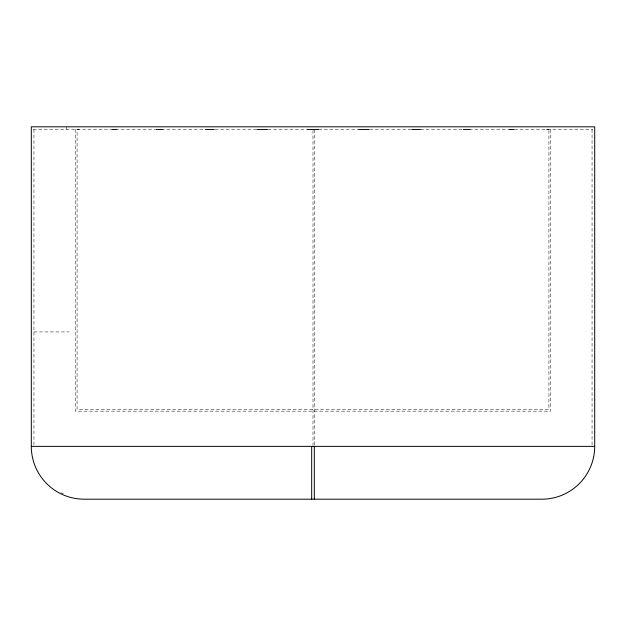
<?xml version="1.0" encoding="UTF-8"?>
<svg xmlns="http://www.w3.org/2000/svg" width="626" height="626" viewBox="0 0 626 626"><rect width="100%" height="100%" fill="white"/><g stroke="black" fill="none" stroke-linecap="round" stroke-linejoin="round"><path stroke-width="0.47" stroke-dasharray="3.13 2.35" d="M33.178 129.457L111.436 129.457M115.536 129.457L155.013 129.457M161.344 129.457L205.477 129.457M215.086 129.457L256.269 129.457M267.967 129.457L307.217 129.457M318.783 129.457L357.915 129.457M369.731 129.457L411.251 129.457M420.523 129.457L462.904 129.457M469.304 129.457L510.464 129.457M514.517 129.457L592.814 129.457M33.937 331.929L69.15 331.929M60.832 492.795L63.429 493.867M592.055 129.457L592.055 446.369M550.684 129.457L550.684 411.157L75.316 411.157L75.316 129.457M548.924 130.435L548.924 409.396L77.076 409.396L77.076 130.435M314.471 129.457L314.463 445.391M313 130.435L313 445.391M66.513 126.812L66.513 129.457M33.945 129.457L33.945 445.391"/><path stroke-width="0.94" d="M77.217 129.457L79.142 129.457M111.882 129.457L116.686 129.457M155.976 129.457L162.729 129.457M205.422 129.457L214.162 129.457M256.887 129.457L267.545 129.457M307.194 129.457L318.798 129.457M358.455 129.457L369.113 129.457M411.838 129.457L420.57 129.457M463.263 129.457L470.024 129.457M509.314 129.457L514.118 129.457M546.85 129.457L548.783 129.457M31.3 446.369L594.7 446.369L594.7 126.812L31.3 126.812L31.3 446.369A52.819 52.819 0 0 0 84.119 499.188L541.881 499.188A52.819 52.819 0 0 0 594.7 446.369M314.322 446.369L314.322 499.188M311.678 446.369L311.678 499.188"/></g></svg>
